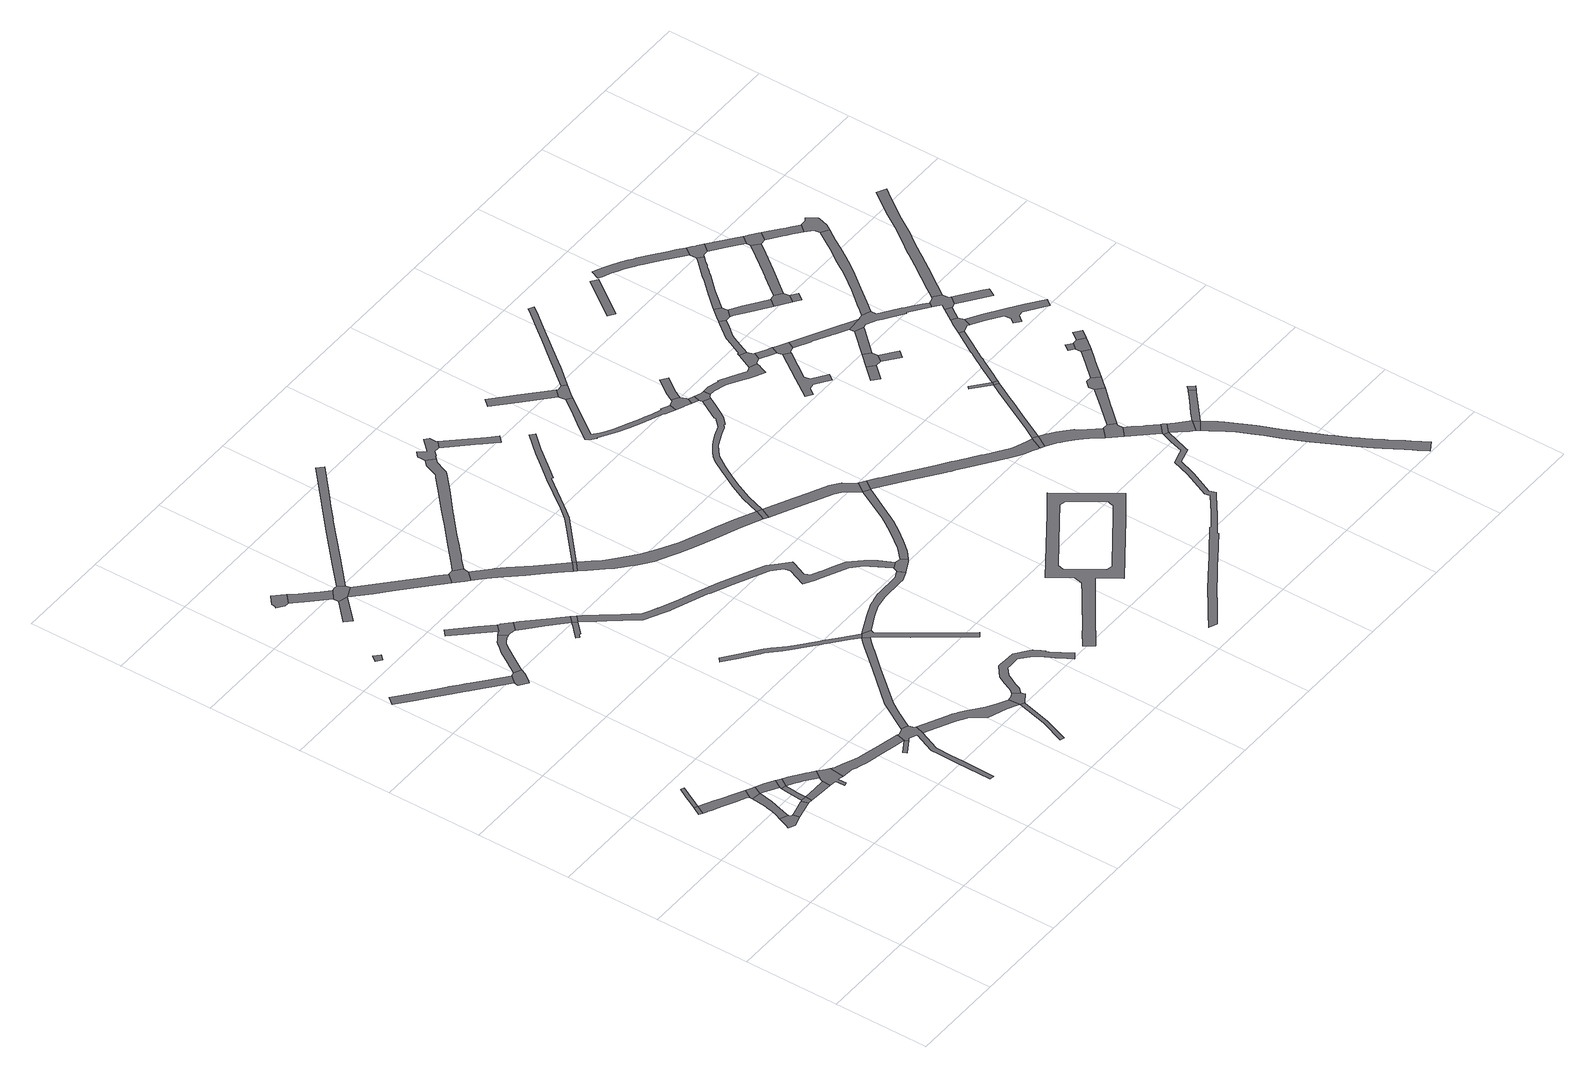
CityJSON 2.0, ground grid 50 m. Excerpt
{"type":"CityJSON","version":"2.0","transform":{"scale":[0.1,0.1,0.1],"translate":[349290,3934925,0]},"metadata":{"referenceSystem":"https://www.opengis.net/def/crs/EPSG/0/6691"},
"CityObjects":{
"road1":{"type":"Road","geometry":[{"type":"MultiSurface","lod":"1","boundaries":[[[0,1,2,3]]]}]},
"road2":{"type":"Road","attributes":{"RoadStructureAttribute.sectionType":"1"},"geometry":[{"type":"MultiSurface","lod":"1","boundaries":[[[0,4,5,6,7,8,9,10,1]]]}]},
"road3":{"type":"Road","geometry":[{"type":"MultiSurface","lod":"1","boundaries":[[[11,12,13,14,15,16,17,18,19,20,21,22,23]]]}]},
"road4":{"type":"Road","attributes":{"RoadStructureAttribute.sectionType":"1"},"geometry":[{"type":"MultiSurface","lod":"1","boundaries":[[[24,25,26,27,0,3,28,29,30,31,32,33,34]]]}]},
"road5":{"type":"Road","attributes":{"RoadStructureAttribute.sectionType":"1"},"geometry":[{"type":"MultiSurface","lod":"1","boundaries":[[[35,36,37,12,11,38]]]}]},
"road6":{"type":"Road","attributes":{"RoadStructureAttribute.sectionType":"1"},"geometry":[{"type":"MultiSurface","lod":"1","boundaries":[[[39,40,41,42,43,44,45,46,47,48,49,50,17,16,51,52,53,54,55,44,56,57,58,59]]]}]},
"road7":{"type":"Road","geometry":[{"type":"MultiSurface","lod":"1","boundaries":[[[45,44,43,60,61,24,34]]]}]},
"road8":{"type":"Road","geometry":[{"type":"MultiSurface","lod":"1","boundaries":[[[62,63,64,65,35,38]]]}]},
"road9":{"type":"Road","geometry":[{"type":"MultiSurface","lod":"1","boundaries":[[[66,67,59,58,68,69]]]}]},
"road10":{"type":"Road","attributes":{"RoadStructureAttribute.sectionType":"1"},"geometry":[{"type":"MultiSurface","lod":"1","boundaries":[[[63,70,71,72,73,64]]]}]},
"road11":{"type":"Road","attributes":{"RoadStructureAttribute.sectionType":"1"},"geometry":[{"type":"MultiSurface","lod":"1","boundaries":[[[68,74,75,76,65,64,77,78,69,79,80,81,82,83,84,85,86,87,88,89,66,69]]]}]},
"road12":{"type":"Road","geometry":[{"type":"MultiSurface","lod":"1","boundaries":[[[90,91,83,82,92,72,71,93,94,95,96,97,98,99]]]}]},
"road13":{"type":"Road","attributes":{"RoadStructureAttribute.sectionType":"1"},"geometry":[{"type":"MultiSurface","lod":"1","boundaries":[[[100,101,102,103,104,105,106,107,108,109,110,111,112,113,114,115,116,117,118,119,120,121,122,123,124]]]}]},
"road14":{"type":"Road","geometry":[{"type":"MultiSurface","lod":"1","boundaries":[[[125,126,127,128]]]}]},
"road15":{"type":"Road","geometry":[{"type":"MultiSurface","lod":"1","boundaries":[[[129,100,124,130,131,132,133,134,135]]]}]},
"road16":{"type":"Road","attributes":{"RoadStructureAttribute.sectionType":"1"},"geometry":[{"type":"MultiSurface","lod":"1","boundaries":[[[136,137,138,139,140,141,142,99,98,143,144,145,146,147,148,149,150,151,152,153,154]]]}]},
"road17":{"type":"Road","attributes":{"RoadStructureAttribute.sectionType":"1"},"geometry":[{"type":"MultiSurface","lod":"1","boundaries":[[[153,155,156,157]]]}]},
"road18":{"type":"Road","attributes":{"RoadStructureAttribute.sectionType":"1"},"geometry":[{"type":"MultiSurface","lod":"1","boundaries":[[[158,159,160,161,162,163,164,165,166,167,168,169,170,171,172,173,174,175,176,177,129,135]]]}]},
"road19":{"type":"Road","geometry":[{"type":"MultiSurface","lod":"1","boundaries":[[[178,179,180,181,182,183,184,185,186,187,188,189,190,191,192,193,194,195,196,154,153,157]]]}]},
"road20":{"type":"Road","geometry":[{"type":"MultiSurface","lod":"1","boundaries":[[[197,198,199,200,201,202,203]]]}]},
"road21":{"type":"Road","attributes":{"RoadStructureAttribute.sectionType":"1"},"geometry":[{"type":"MultiSurface","lod":"1","boundaries":[[[202,204,205,206,207,208,209,210,211,203]]]}]},
"road22":{"type":"Road","attributes":{"RoadStructureAttribute.sectionType":"1"},"geometry":[{"type":"MultiSurface","lod":"1","boundaries":[[[212,213,214,215,216]]]}]},
"road23":{"type":"Road","geometry":[{"type":"MultiSurface","lod":"1","boundaries":[[[217,207,206,218,219,220,221,222]]]}]},
"road24":{"type":"Road","geometry":[{"type":"MultiSurface","lod":"1","boundaries":[[[169,168,223,224,225,226,227,228,229,216,215]]]}]},
"road25":{"type":"Road","attributes":{"RoadStructureAttribute.sectionType":"1"},"geometry":[{"type":"MultiSurface","lod":"1","boundaries":[[[230,231,232,220,219,218,233,234,219,235,236,237,238,239,240]]]}]},
"road26":{"type":"Road","attributes":{"RoadStructureAttribute.sectionType":"1"},"geometry":[{"type":"MultiSurface","lod":"1","boundaries":[[[241,242,243,244,245,246,247,248,249,191,190,250,251,252,253,254,255,256,257,258,259,260,261,262,257]]]}]},
"road27":{"type":"Road","attributes":{"RoadStructureAttribute.sectionType":"1"},"geometry":[{"type":"MultiSurface","lod":"1","boundaries":[[[263,264,265,266,267,268,269,270,227,226]]]}]},
"road28":{"type":"Road","geometry":[{"type":"MultiSurface","lod":"1","boundaries":[[[267,266,271,272]]]}]},
"road29":{"type":"Road","attributes":{"RoadStructureAttribute.sectionType":"1"},"geometry":[{"type":"MultiSurface","lod":"1","boundaries":[[[273,274,275,276,277,194,193,278,279,280,281,282,283,284,285,286,287]]]}]},
"road30":{"type":"Road","geometry":[{"type":"MultiSurface","lod":"1","boundaries":[[[239,288,289,290,291,292,240]]]}]},
"road31":{"type":"Road","attributes":{"RoadStructureAttribute.sectionType":"1"},"geometry":[{"type":"MultiSurface","lod":"1","boundaries":[[[293,294,295,296,297,298,299,300,301,302,303,304,305,306,307,308,309,310,311,312,313,314,273]]]}]},
"road32":{"type":"Road","geometry":[{"type":"MultiSurface","lod":"1","boundaries":[[[262,315,316,317,318,319,241,257]]]}]},
"road33":{"type":"Road","attributes":{"RoadStructureAttribute.sectionType":"1"},"geometry":[{"type":"MultiSurface","lod":"1","boundaries":[[[289,320,321,322,323,324,325,326,327,328,329,330,331,332,290]]]}]},
"road34":{"type":"Road","attributes":{"RoadStructureAttribute.sectionType":"1"},"geometry":[{"type":"MultiSurface","lod":"1","boundaries":[[[333,334,335,336,337,222,221,338,339,340,341,342,343,344,345]]]}]},
"road35":{"type":"Road","geometry":[{"type":"MultiSurface","lod":"1","boundaries":[[[326,346,347,327]]]}]},
"road36":{"type":"Road","attributes":{"RoadStructureAttribute.sectionType":"1"},"geometry":[{"type":"MultiSurface","lod":"1","boundaries":[[[348,349,350,351,352,353,354,355,356,357,358,359,360,361,362,363,364,365,366,367,368,369,370,371,372,373,374,375,376,377,378,379,380,381,318,317]]]}]},
"road37":{"type":"Road","attributes":{"RoadStructureAttribute.sectionType":"1"},"geometry":[{"type":"MultiSurface","lod":"1","boundaries":[[[271,266,382,383,384,385,386,387,388,271,389,390,391,392,393,394,395,396,397,398,399,400,401,402,403,404,405,406,407,408,409,410,411,412,413,414,415,416,417,418,419,420,421,422,423,424,425,426,427,428,429,430,431,432,433,434,435,436,437,438,439,440,441,442,443,444,272]]]}]},
"road38":{"type":"Road","attributes":{"RoadStructureAttribute.sectionType":"1"},"geometry":[{"type":"MultiSurface","lod":"1","boundaries":[[[445,446,447,448,449,450,451,452,453,293,273,287]]]}]},
"road39":{"type":"Road","attributes":{"RoadStructureAttribute.sectionType":"1"},"geometry":[{"type":"MultiSurface","lod":"1","boundaries":[[[454,455,456,457,458,459,460,461,462,463,464,465,466,467,292,291,468,469,470,471,472,473,474,475,476,477,478,479,480,481,482,483]]]}]},
"road40":{"type":"Road","geometry":[{"type":"MultiSurface","lod":"1","boundaries":[[[453,484,485,486,487,488,489,490,491,492,493,494,495,496,497,498,499,500,293]]]}]},
"road41":{"type":"Road","attributes":{"RoadStructureAttribute.sectionType":"1"},"geometry":[{"type":"MultiSurface","lod":"1","boundaries":[[[346,501,502,503,504,505,506,507,508,509,510,511,512,513,514,515,516,517,518,519,520,521,522,523,524,525,526,527,528,529,530,531,532,347]]]}]},
"road42":{"type":"Road","attributes":{"RoadStructureAttribute.sectionType":"1"},"geometry":[{"type":"MultiSurface","lod":"1","boundaries":[[[347,533,534,535,536,537,538,539,540,541,542,543,544,545,546,547,548,549,550,327]]]}]},
"road43":{"type":"Road","geometry":[{"type":"MultiSurface","lod":"1","boundaries":[[[551,493,492,552,553,554,555,413,412]]]}]},
"road44":{"type":"Road","geometry":[{"type":"MultiSurface","lod":"1","boundaries":[[[556,454,483,557,558,559,560,561,562,563,564,565,566,567]]]}]},
"road45":{"type":"Road","geometry":[{"type":"MultiSurface","lod":"1","boundaries":[[[568,518,517,569]]]}]},
"road46":{"type":"Road","attributes":{"RoadStructureAttribute.sectionType":"1"},"geometry":[{"type":"MultiSurface","lod":"1","boundaries":[[[570,571,572,573,574,575,576,577,561,560]]]}]},
"road47":{"type":"Road","attributes":{"RoadStructureAttribute.sectionType":"1"},"geometry":[{"type":"MultiSurface","lod":"1","boundaries":[[[578,579,580,581,582,583,584,585,555,554,586,587,588,589,590,591,592,593,594,595,596]]]}]},
"road48":{"type":"Road","attributes":{"RoadStructureAttribute.sectionType":"1"},"geometry":[{"type":"MultiSurface","lod":"1","boundaries":[[[597,598,599,578,600,601,602,603,604,605,606,607,568,569]]]}]},
"road49":{"type":"Road","geometry":[{"type":"MultiSurface","lod":"1","boundaries":[[[608,609,610,611,612,613,614,615,616,617,618,619,620,621,622,623,624,625,626,627,628],[629,630,631,632,633,634,635,636,637,638,639,640,641,642]]]}]},
"road50":{"type":"Road","attributes":{"RoadStructureAttribute.sectionType":"1"},"geometry":[{"type":"MultiSurface","lod":"1","boundaries":[[[596,595,643]]]}]},
"road51":{"type":"Road","geometry":[{"type":"MultiSurface","lod":"1","boundaries":[[[644,600,578,596]]]}]},
"road52":{"type":"Road","attributes":{"RoadStructureAttribute.sectionType":"1"},"geometry":[{"type":"MultiSurface","lod":"1","boundaries":[[[568,645,646,647,648,649,650,651,652,653,654,655,656,657,658,659,660,661,662,663,664,665,666,667,668,669,670,671,672,673,674,675,676,677,678,679,518]]]}]},
"road53":{"type":"Road","attributes":{"RoadStructureAttribute.sectionType":"1"},"geometry":[{"type":"MultiSurface","lod":"1","boundaries":[[[680,681,682,683,684,685]]]}]},
"road54":{"type":"Road","attributes":{"RoadStructureAttribute.sectionType":"1"},"geometry":[{"type":"MultiSurface","lod":"1","boundaries":[[[686,687,688,689,690,691,692,693,694,695,696,697,698,699,700,701,702,703,704,705,706,707,708,709,710,711,712,713]]]}]},
"road55":{"type":"Road","geometry":[{"type":"MultiSurface","lod":"1","boundaries":[[[714,685,684,713,712,715,716,717]]]}]},
"road56":{"type":"Road","attributes":{"RoadStructureAttribute.sectionType":"1"},"geometry":[{"type":"MultiSurface","lod":"1","boundaries":[[[718,719,720,721,722,723,724,725,726,727,728,729,730,731,732,733,734,735,736,737,738,739,740,741,742,743,744,745,746,738,747,748,749,750,751,752,753,754,755,756,757,758,759,760,761,762,763,764,765,766,767,768,769,770]]]}]},
"road57":{"type":"Road","geometry":[{"type":"MultiSurface","lod":"1","boundaries":[[[771,772,700,699,773,774,775,776,777,778]]]}]},
"road58":{"type":"Road","attributes":{"RoadStructureAttribute.sectionType":"1"},"geometry":[{"type":"MultiSurface","lod":"1","boundaries":[[[779,780,781,782,783,784,785,786,787,788,789,790,791,792,793,794,795,796,797,798,799,800,801,802,803,804,805,806,807,808,809,810,811,812,813,814,644,643]]]}]},
"road59":{"type":"Road","attributes":{"RoadStructureAttribute.sectionType":"1"},"geometry":[{"type":"MultiSurface","lod":"1","boundaries":[[[815,816,776,775,817]]]}]},
"road60":{"type":"Road","geometry":[{"type":"MultiSurface","lod":"1","boundaries":[[[665,664,818,819,820,821,815,817]]]}]},
"road61":{"type":"Road","attributes":{"RoadStructureAttribute.sectionType":"1"},"geometry":[{"type":"MultiSurface","lod":"1","boundaries":[[[822,823,824,825,771,778]]]}]},
"road62":{"type":"Road","attributes":{"RoadStructureAttribute.sectionType":"1"},"geometry":[{"type":"MultiSurface","lod":"1","boundaries":[[[716,826,827,828,829,830,831,832,833,834,835,836,837,717]]]}]},
"road63":{"type":"Road","attributes":{"RoadStructureAttribute.sectionType":"1"},"geometry":[{"type":"MultiSurface","lod":"1","boundaries":[[[819,838,839,840,841,842,843,844,845,846,847,848,849,850,851,852,853,854,855,856,857,858,820]]]}]},
"road64":{"type":"Road","geometry":[{"type":"MultiSurface","lod":"1","boundaries":[[[859,860,861,862,863,795,794]]]}]},
"road65":{"type":"Road","geometry":[{"type":"MultiSurface","lod":"1","boundaries":[[[864,865,866,867,868,869,870,871,872,873,874]]]}]},
"road66":{"type":"Road","attributes":{"RoadStructureAttribute.sectionType":"1"},"geometry":[{"type":"MultiSurface","lod":"1","boundaries":[[[861,875,876,877,878,879,880,881,882,883,884,885,886,887,888,889,890,891,892,862]]]}]},
"road67":{"type":"Road","geometry":[{"type":"MultiSurface","lod":"1","boundaries":[[[850,849,893,894,895,896,897,898,899]]]}]},
"road68":{"type":"Road","attributes":{"RoadStructureAttribute.sectionType":"1"},"geometry":[{"type":"MultiSurface","lod":"1","boundaries":[[[900,901,902,903,863,862,904,905,906,907,908,909]]]}]},
"road69":{"type":"Road","attributes":{"RoadStructureAttribute.sectionType":"1"},"geometry":[{"type":"MultiSurface","lod":"1","boundaries":[[[910,911,912,896,895,913,914]]]}]},
"road70":{"type":"Road","geometry":[{"type":"MultiSurface","lod":"1","boundaries":[[[915,916,917,883,882,918,919]]]}]},
"road71":{"type":"Road","attributes":{"RoadStructureAttribute.sectionType":"1"},"geometry":[{"type":"MultiSurface","lod":"1","boundaries":[[[920,921,922,923]]]}]},
"road72":{"type":"Road","attributes":{"RoadStructureAttribute.sectionType":"1"},"geometry":[{"type":"MultiSurface","lod":"1","boundaries":[[[918,924,925,926,927,928,929,919]]]}]},
"road73":{"type":"Road","attributes":{"RoadStructureAttribute.sectionType":"1"},"geometry":[{"type":"MultiSurface","lod":"1","boundaries":[[[898,930,931,932,933,934,935,936,937,938,939,940,941,942,899]]]}]},
"road74":{"type":"Road","geometry":[{"type":"MultiSurface","lod":"1","boundaries":[[[864,874,943,944,945,946,947,910,914]]]}]},
"road75":{"type":"Road","geometry":[{"type":"MultiSurface","lod":"1","boundaries":[[[924,747,738,746,948,925]]]}]},
"road76":{"type":"Road","attributes":{"RoadStructureAttribute.sectionType":"1"},"geometry":[{"type":"MultiSurface","lod":"1","boundaries":[[[949,950,951,909]]]}]},
"road77":{"type":"Road","geometry":[{"type":"MultiSurface","lod":"1","boundaries":[[[952,953,954,955,920,923]]]}]},
"road78":{"type":"Road","attributes":{"RoadStructureAttribute.sectionType":"1"},"geometry":[{"type":"MultiSurface","lod":"1","boundaries":[[[956,957,958,959]]]}]},
"road79":{"type":"Road","geometry":[{"type":"MultiSurface","lod":"1","boundaries":[[[908,960,949,909]]]}]},
"road80":{"type":"Road","attributes":{"RoadStructureAttribute.sectionType":"1"},"geometry":[{"type":"MultiSurface","lod":"1","boundaries":[[[961,962,963,964,965,966,967,917,916]]]}]},
"road81":{"type":"Road","geometry":[{"type":"MultiSurface","lod":"1","boundaries":[[[968,969,953,952]]]}]},
"road82":{"type":"Road","geometry":[{"type":"MultiSurface","lod":"1","boundaries":[[[741,970,971,742]]]}]},
"road83":{"type":"Road","geometry":[{"type":"MultiSurface","lod":"1","boundaries":[[[972,973,936,935,974,975,976,977,978]]]}]},
"road84":{"type":"Road","geometry":[{"type":"MultiSurface","lod":"1","boundaries":[[[979,955,954,980,981]]]}]},
"road85":{"type":"Road","attributes":{"RoadStructureAttribute.sectionType":"1"},"geometry":[{"type":"MultiSurface","lod":"1","boundaries":[[[982,983,984,985,986,987,988,945,944,989,990,991,992,993,994]]]}]},
"road86":{"type":"Road","attributes":{"RoadStructureAttribute.sectionType":"1"},"geometry":[{"type":"MultiSurface","lod":"1","boundaries":[[[970,995,996,997,998,999,1000,1001,1002,1003,1004,1005,1006,1007,1008,1009,1010,1011,1012,1013,1014,1015,1016,1017,1018,1019,1020,1021,1022,1023,1024,1025,1026,1027,1028,1029,1030,1031,1032,1033,1034,1035,1036,1037,1038,1039,1040,1041,1042,1043,1044,1045,1046,1047,1048,1049,1050,1051,971]]]}]},
"road87":{"type":"Road","attributes":{"RoadStructureAttribute.sectionType":"1"},"geometry":[{"type":"MultiSurface","lod":"1","boundaries":[[[1052,1053,1054,1055,975,974,1056,1057,1058]]]}]},
"road88":{"type":"Road","attributes":{"RoadStructureAttribute.sectionType":"1"},"geometry":[{"type":"MultiSurface","lod":"1","boundaries":[[[1059,1060,1061,1062,1063,1064,1065,1066,1067,1068,1069,1070,1071,1072,1073,1074,1075,1076,1077,1078,1079,1080,949,960]]]}]},
"road89":{"type":"Road","attributes":{"RoadStructureAttribute.sectionType":"1"},"geometry":[{"type":"MultiSurface","lod":"1","boundaries":[[[1081,1082,1083,1084,1085,742,971,1086,1087]]]}]},
"road90":{"type":"Road","attributes":{"RoadStructureAttribute.sectionType":"1"},"geometry":[{"type":"MultiSurface","lod":"1","boundaries":[[[1088,964,963,1089,1090,1091,1092,1093]]]}]},
"road91":{"type":"Road","geometry":[{"type":"MultiSurface","lod":"1","boundaries":[[[1094,1095,1096,1097,1052,1058]]]}]},
"road92":{"type":"Road","attributes":{"RoadStructureAttribute.sectionType":"1"},"geometry":[{"type":"MultiSurface","lod":"1","boundaries":[[[977,1098,1099,1100,1101,1102,1103,1104,1105,1106,1107,1108,1109,1110,1111,1112,1113,1114,1115,978]]]}]},
"road93":{"type":"Road","geometry":[{"type":"MultiSurface","lod":"1","boundaries":[[[1116,1117,1118,1081,1087]]]}]},
"road94":{"type":"Road","attributes":{"RoadStructureAttribute.sectionType":"1"},"geometry":[{"type":"MultiSurface","lod":"1","boundaries":[[[1119,1120,1121,1095,1094]]]}]},
"road95":{"type":"Road","attributes":{"RoadStructureAttribute.sectionType":"1"},"geometry":[{"type":"MultiSurface","lod":"1","boundaries":[[[1122,1123,1124,1125,1126,1127,1128,1129,1130,1131,1132,1133,1134,1135,1136,1137,1138,1139,1140,1141,1142,1143,1144,1145,1146,1147,1148]]]}]},
"road96":{"type":"Road","attributes":{"RoadStructureAttribute.sectionType":"1"},"geometry":[{"type":"MultiSurface","lod":"1","boundaries":[[[1091,1149,1150,1151,1152,1153,1092]]]}]},
"road97":{"type":"Road","geometry":[{"type":"MultiSurface","lod":"1","boundaries":[[[1154,1155,1156,1157,1158,1159,1160,1161,1162,1163,1164,1165,1166,1167,1168,982,994,979,981]]]}]},
"road98":{"type":"Road","geometry":[{"type":"MultiSurface","lod":"1","boundaries":[[[1169,1170,1171,1172,1071,1070,1173,1174]]]}]},
"road99":{"type":"Road","geometry":[{"type":"MultiSurface","lod":"1","boundaries":[[[1175,1176,1177,1178]]]}]},
"road100":{"type":"Road","geometry":[{"type":"MultiSurface","lod":"1","boundaries":[[[1179,1178,1177,1152,1151,1180,1181,1182]]]}]},
"road101":{"type":"Road","attributes":{"RoadStructureAttribute.sectionType":"1"},"geometry":[{"type":"MultiSurface","lod":"1","boundaries":[[[1183,1184,1185,1171,1170]]]}]},
"road102":{"type":"Road","attributes":{"RoadStructureAttribute.sectionType":"1"},"geometry":[{"type":"MultiSurface","lod":"1","boundaries":[[[1186,1187,1188,1189,1190,1191,1192,1097,1096,1193,1194,1195]]]}]},
"road103":{"type":"Road","geometry":[{"type":"MultiSurface","lod":"1","boundaries":[[[1109,1108,1196,1197,1198,1199,1200,1201,1202,1122,1148]]]}]},
"road104":{"type":"Road","attributes":{"RoadStructureAttribute.sectionType":"1"},"geometry":[{"type":"MultiSurface","lod":"1","boundaries":[[[1203,1204,1205,1206,1179,1182]]]}]},
"road105":{"type":"Road","geometry":[{"type":"MultiSurface","lod":"1","boundaries":[[[1207,1208,1209,1210,1211,1161,1160,1212,1185,1184,1213,1214]]]}]},
"road106":{"type":"Road","attributes":{"RoadStructureAttribute.sectionType":"1"},"geometry":[{"type":"MultiSurface","lod":"1","boundaries":[[[1215,1216,1217,1218,1219,1220,1221,1222,1223,1224,1225,1226,1227,1228,1169,1174]]]}]},
"road107":{"type":"Road","attributes":{"RoadStructureAttribute.sectionType":"1"},"geometry":[{"type":"MultiSurface","lod":"1","boundaries":[[[1229,1230,1231,1232,1233,1234,1235,1236,1237,1238,1239,1240,1168,1167,1241,1242,1243,1244,1245,1246,1247,1248,1249,1250,1251]]]}]},
"road108":{"type":"Road","attributes":{"RoadStructureAttribute.sectionType":"1"},"geometry":[{"type":"MultiSurface","lod":"1","boundaries":[[[1197,1252,1253,1254,1255,1256,1257,1258,1259,1260,1261,1262,1198]]]}]},
"road109":{"type":"Road","attributes":{"RoadStructureAttribute.sectionType":"1"},"geometry":[{"type":"MultiSurface","lod":"1","boundaries":[[[1213,1263,1264,1265,1266,1214]]]}]},
"road110":{"type":"Road","geometry":[{"type":"MultiSurface","lod":"1","boundaries":[[[1267,1268,1269,1270,1256,1255,1186,1195,1271]]]}]},
"road111":{"type":"Road","attributes":{"RoadStructureAttribute.sectionType":"1"},"geometry":[{"type":"MultiSurface","lod":"1","boundaries":[[[1272,1273,1274,1275,1276,1277,1278,1279,1280,1281,1282,1283,1284,1285,1267,1271]]]}]},
"road112":{"type":"Road","geometry":[{"type":"MultiSurface","lod":"1","boundaries":[[[1286,1287,1288,1289,1290,1280,1279,1291,1229,1251]]]}]},
"road113":{"type":"Road","attributes":{"RoadStructureAttribute.sectionType":"1"},"geometry":[{"type":"MultiSurface","lod":"1","boundaries":[[[1292,1293,1294,1295,1296,1297,1298,1299,1300,1301,1302,1303,1304,1305,1210,1209,1306,1307,1308,1309,1310,1311,1312,1313,1314,1315,1316]]]}]}
},
"vertices":[
[241,1302,0],[224,1311,0],[199,1268,0],[216,1257,0],
[267,1350,0],[268,1353,0],[308,1426,0],[292,1435,0],[262,1381,0],[255,1369,0],[250,1361,0],
[452,882,0],[444,916,0],[435,918,0],[433,920,0],[433,922,0],[432,932,0],[389,949,0],[380,928,0],[378,922,0],[369,901,0],[361,883,0],[360,881,0],[393,867,0],
[458,1191,0],[403,1219,0],[349,1247,0],[319,1263,0],[237,1247,0],[239,1246,0],[257,1237,0],[307,1212,0],[366,1181,0],[416,1157,0],[430,1148,0],
[544,941,0],[540,940,0],[461,920,0],[553,906,0],
[571,1133,0],[546,1147,0],[540,1150,0],[527,1156,0],[503,1168,0],[480,1123,0],[428,1128,0],[421,1058,0],[413,1025,0],[412,1017,0],[411,1012,0],[400,976,0],[439,964,0],[440,969,0],[454,1014,0],[458,1025,0],[464,1049,0],[490,1118,0],[521,1101,0],[564,1076,0],[592,1119,0],
[484,1178,0],[463,1188,0],
[560,906,0],[577,905,0],[580,941,0],[551,943,0],
[618,1102,0],[602,1113,0],[562,1064,0],[590,1060,0],
[668,898,0],[709,896,0],[712,939,0],[653,940,0],
[556,1020,0],[555,1000,0],[552,953,0],[582,994,0],[584,1017,0],[623,1038,0],[649,1022,0],[661,1014,0],[723,966,0],[753,1006,0],[719,1033,0],[717,1035,0],[675,1065,0],[672,1066,0],[663,1072,0],[645,1084,0],
[788,975,0],[754,1005,0],[719,956,0],[747,893,0],[747,843,0],[766,848,0],[765,890,0],[782,887,0],[795,885,0],[803,963,0],
[481,2513,0],[438,2548,0],[417,2566,0],[388,2591,0],[387,2592,0],[321,2647,0],[317,2650,0],[292,2670,0],[255,2702,0],[248,2707,0],[203,2743,0],[192,2754,0],[120,2811,0],[36,2881,0],[4,2843,0],[92,2770,0],[149,2724,0],[170,2705,0],[222,2663,0],[259,2631,0],[284,2611,0],[343,2562,0],[355,2552,0],[406,2508,0],[447,2475,0],
[228,3054,0],[253,3082,0],[224,3107,0],[199,3077,0],
[501,2518,0],[443,2452,0],[488,2420,0],[500,2435,0],[508,2448,0],[527,2474,0],[539,2499,0],
[1072,871,0],[1032,881,0],[951,900,0],[946,901,0],[917,910,0],[862,934,0],[824,950,0],[858,879,0],[877,869,0],[897,863,0],[902,861,0],[930,851,0],[961,845,0],[978,841,0],[1016,833,0],[1111,811,0],[1136,807,0],[1156,800,0],[1167,849,0],
[1085,759,0],[1095,742,0],[1166,784,0],
[548,2515,0],[587,2575,0],[621,2628,0],[629,2639,0],[639,2653,0],[648,2663,0],[659,2672,0],[671,2679,0],[679,2682,0],[688,2684,0],[696,2687,0],[674,2729,0],[667,2726,0],[646,2711,0],[630,2701,0],[623,2695,0],[605,2671,0],[583,2645,0],[543,2581,0],[537,2573,0],
[1179,793,0],[1223,776,0],[1173,661,0],[1172,615,0],[1170,518,0],[1169,448,0],[1168,330,0],[1193,327,0],[1195,452,0],[1195,502,0],[1196,570,0],[1198,652,0],[1248,762,0],[1264,811,0],[1255,816,0],[1247,845,0],[1213,859,0],[1211,855,0],[1181,845,0],
[291,3726,0],[245,3689,0],[243,3667,0],[237,3660,0],[274,3632,0],[295,3631,0],[340,3671,0],
[309,3615,0],[362,3558,0],[438,3482,0],[486,3519,0],[445,3557,0],[407,3596,0],[376,3630,0],[359,3649,0],
[668,2834,0],[560,2947,0],[527,2919,0],[695,2740,0],[727,2771,0],
[504,3519,0],[441,3452,0],[486,3437,0],[548,3464,0],[543,3488,0],[519,3519,0],
[717,2688,0],[729,2686,0],[737,2686,0],[744,2683,0],[783,2722,0],[741,2763,0],[737,2761,0],
[834,3198,0],[815,3214,0],[813,3216,0],[338,3354,0],[367,3320,0],[573,3354,0],[638,3295,0],[700,3238,0],[762,3180,0],[841,3107,0],[882,3152,0],
[1658,575,0],[1611,600,0],[1562,631,0],[1481,696,0],[1456,712,0],[1452,715,0],[1430,729,0],[1408,740,0],[1367,760,0],[1384,695,0],[1427,672,0],[1429,669,0],[1450,657,0],[1507,583,0],[1602,547,0],[1649,524,0],[1666,515,0],[1622,353,0],[1573,226,0],[1594,218,0],[1643,346,0],[1686,505,0],
[781,2650,0],[846,2589,0],[925,2515,0],[937,2505,0],[967,2534,0],[922,2580,0],[909,2592,0],[804,2701,0],
[956,2484,0],[988,2512,0],
[1619,1368,0],[1599,1348,0],[1576,1325,0],[1469,1201,0],[1309,1018,0],[1257,861,0],[1291,919,0],[1293,923,0],[1337,993,0],[1498,1178,0],[1582,1274,0],[1592,1285,0],[1607,1302,0],[1614,1310,0],[1640,1337,0],
[885,3066,0],[907,3046,0],[948,3090,0],[950,3118,0],[910,3153,0],
[1640,1383,0],[1557,1454,0],[1501,1502,0],[1484,1516,0],[1410,1578,0],[1376,1607,0],[1323,1662,0],[1322,1663,0],[1297,1686,0],[1129,1815,0],[1107,1798,0],[1176,1742,0],[1261,1679,0],[1277,1669,0],[1336,1608,0],[1358,1587,0],[1444,1517,0],[1465,1499,0],[1466,1498,0],[1492,1476,0],[1495,1473,0],[1577,1404,0],
[1735,538,0],[1732,550,0],[1731,560,0],[1704,590,0],[1685,581,0],
[945,3011,0],[976,2979,0],[1013,2938,0],[1080,2863,0],[1140,2798,0],[1199,2734,0],[1228,2702,0],[1273,2742,0],[1241,2778,0],[1155,2871,0],[1072,2964,0],[1035,3005,0],[1029,3011,0],
[940,3905,0],[860,3834,0],[786,3765,0],[633,3625,0],[620,3613,0],[686,3620,0],[883,3801,0],[884,3801,0],[951,3861,0],[1009,3912,0],[1027,3926,0],[1154,4040,0],[1127,4070,0],
[1240,2688,0],[1286,2728,0],
[1754,585,0],[1766,612,0],[1778,639,0],[1798,675,0],[1837,708,0],[1853,707,0],[1899,707,0],[1910,707,0],[1966,659,0],[1967,658,0],[1995,614,0],[2000,604,0],[2018,571,0],[2026,556,0],[2063,494,0],[2095,519,0],[2089,527,0],[2062,573,0],[2035,619,0],[2028,631,0],[2031,635,0],[2020,654,0],[2001,686,0],[1990,695,0],[1927,745,0],[1897,746,0],[1836,749,0],[1827,749,0],[1824,749,0],[1823,749,0],[1765,702,0],[1741,657,0],[1727,624,0],[1719,607,0],
[915,2481,0],[900,2466,0],[875,2441,0],[860,2427,0],[874,2414,0],[889,2429,0],[896,2424,0],[980,2454,0],[1010,2416,0],[1039,2380,0],[1131,2264,0],[1138,2253,0],[1141,2249,0],[1234,2203,0],[1267,2187,0],[1271,2185,0],[1456,2113,0],[1467,2108,0],[1578,2059,0],[1741,1980,0],[1749,1976,0],[1799,1930,0],[1805,1898,0],[1762,1802,0],[1787,1787,0],[1823,1768,0],[1826,1766,0],[1976,1695,0],[2025,1646,0],[2039,1621,0],[2092,1528,0],[2128,1545,0],[2092,1618,0],[2059,1668,0],[2001,1729,0],[1937,1760,0],[1887,1782,0],[1879,1786,0],[1835,1809,0],[1821,1837,0],[1854,1910,0],[1858,1921,0],[1860,1927,0],[1812,1972,0],[1770,2011,0],[1675,2059,0],[1545,2119,0],[1434,2166,0],[1417,2172,0],[1352,2197,0],[1267,2233,0],[1249,2241,0],[1245,2242,0],[1245,2243,0],[1208,2259,0],[1169,2281,0],[1144,2315,0],[1083,2391,0],[1056,2426,0],[1053,2430,0],[1008,2487,0],[1005,2490,0],[1004,2491,0],
[1646,1341,0],[1751,1189,0],[1878,1014,0],[1936,935,0],[1960,952,0],[1874,1070,0],[1775,1206,0],[1678,1348,0],[1685,1364,0],
[1456,3693,0],[1431,3667,0],[1404,3600,0],[1401,3596,0],[1391,3587,0],[1309,3512,0],[1228,3440,0],[1191,3406,0],[1141,3360,0],[1062,3289,0],[1045,3274,0],[992,3226,0],[976,3212,0],[936,3174,0],[970,3136,0],[1002,3167,0],[1017,3180,0],[1051,3211,0],[1068,3227,0],[1124,3279,0],[1215,3362,0],[1225,3370,0],[1227,3372,0],[1355,3485,0],[1426,3550,0],[1446,3570,0],[1456,3593,0],[1474,3637,0],[1477,3641,0],[1494,3659,0],
[1686,1364,0],[1767,1404,0],[1834,1433,0],[1849,1436,0],[1905,1445,0],[2031,1447,0],[2048,1447,0],[2098,1466,0],[2100,1467,0],[2083,1503,0],[2045,1485,0],[1921,1483,0],[1905,1483,0],[1874,1477,0],[1847,1471,0],[1828,1467,0],[1754,1438,0],
[1263,2662,0],[1269,2655,0],[1326,2593,0],[1354,2561,0],[1376,2541,0],[1407,2512,0],[1425,2497,0],[1444,2483,0],[1463,2468,0],[1499,2442,0],[1539,2421,0],[1576,2401,0],[1611,2384,0],[1693,2347,0],[1789,2307,0],[1916,2255,0],[2022,2206,0],[2048,2262,0],[1943,2311,0],[1847,2351,0],[1784,2377,0],[1764,2385,0],[1670,2424,0],[1572,2479,0],[1505,2522,0],[1481,2540,0],[1473,2546,0],[1399,2608,0],[1379,2626,0],[1367,2637,0],[1333,2675,0],[1292,2722,0],
[1497,2914,0],[1516,2930,0],[1561,2989,0],[1572,3002,0],[1689,3156,0],[1697,3149,0],[1724,3183,0],[1822,3305,0],[1827,3311,0],[1897,3391,0],[1875,3411,0],[1789,3312,0],[1721,3227,0],[1673,3168,0],[1558,3017,0],[1546,3001,0],[1501,2944,0],[1448,2897,0],
[2086,1509,0],[2165,1498,0],[2178,1508,0],[2183,1512,0],[2160,1539,0],
[1457,3710,0],[1509,3676,0],[1512,3672,0],[1533,3694,0],[1563,3694,0],[1594,3723,0],[1591,3726,0],[1592,3764,0],[1570,3784,0],[1513,3724,0],[1481,3758,0],[1457,3735,0],
[2073,2250,0],[2047,2194,0],
[1695,3552,0],[1700,3547,0],[1736,3510,0],[1760,3484,0],[1789,3515,0],[1736,3570,0],[1730,3576,0],[1690,3620,0],
[2437,1947,0],[2348,1781,0],[2345,1774,0],[2342,1770,0],[2324,1740,0],[2323,1739,0],[2282,1679,0],[2215,1593,0],[2222,1546,0],[2265,1594,0],[2270,1600,0],[2315,1658,0],[2354,1717,0],[2355,1720,0],[2356,1720,0],[2374,1750,0],[2376,1755,0],[2472,1927,0],[2472,1928,0],
[2117,2161,0],[2351,2044,0],[2385,2017,0],[2476,2001,0],[2465,2009,0],[2430,2060,0],[2384,2096,0],[2341,2118,0],[2326,2125,0],[2290,2143,0],[2221,2177,0],
[2192,469,0],[2360,591,0],[2570,743,0],[2645,632,0],[2876,791,0],[2974,859,0],[3123,966,0],[3103,994,0],[3030,1100,0],[2920,1259,0],[2802,1177,0],[2442,930,0],[2456,910,0],[2512,828,0],[2516,821,0],[2508,772,0],[2447,728,0],[2410,701,0],[2249,584,0],[2235,575,0],[2157,518,0],[2678,728,0],[2649,733,0],[2568,852,0],[2537,897,0],[2543,927,0],[2795,1100,0],[2887,1163,0],[2917,1158,0],[2979,1068,0],[3028,997,0],[3025,982,0],[3023,968,0],[2940,908,0],[2845,843,0],
[2473,1929,0],
[2508,1978,0],
[2108,2349,0],[2144,2425,0],[2145,2428,0],[2179,2496,0],[2205,2539,0],[2217,2558,0],[2258,2622,0],[2288,2645,0],[2315,2668,0],[2357,2687,0],[2390,2701,0],[2428,2716,0],[2435,2719,0],[2444,2729,0],[2450,2724,0],[2489,2763,0],[2505,2788,0],[2527,2828,0],[2552,2869,0],[2558,2884,0],[2521,2901,0],[2491,2849,0],[2458,2792,0],[2463,2788,0],[2420,2742,0],[2361,2719,0],[2321,2701,0],[2299,2688,0],[2262,2661,0],[2239,2642,0],[2218,2615,0],[2182,2553,0],[2160,2516,0],[2123,2449,0],[2083,2362,0],
[2066,3613,0],[1957,3714,0],[1923,3677,0],[2029,3579,0],[2164,3454,0],[2198,3491,0],
[2123,3354,0],[2066,3278,0],[2008,3200,0],[2000,3189,0],[1997,3185,0],[2014,3161,0],[2034,3143,0],[2037,3148,0],[2126,3094,0],[2179,3068,0],[2240,3039,0],[2352,2992,0],[2350,2989,0],[2401,2967,0],[2413,3006,0],[2366,3026,0],[2362,3020,0],[2313,3039,0],[2280,3053,0],[2248,3066,0],[2240,3070,0],[2207,3086,0],[2133,3120,0],[2098,3139,0],[2072,3155,0],[2039,3185,0],[2195,3396,0],[2168,3416,0],
[2206,3483,0],[2202,3406,0],[2255,3468,0],[2233,3486,0],
[2733,177,0],[2832,250,0],[2895,292,0],[2963,339,0],[2997,361,0],[3073,413,0],[3144,462,0],[3140,467,0],[3170,489,0],[3260,552,0],[3280,568,0],[3367,635,0],[3358,668,0],[3414,793,0],[3416,798,0],[3419,805,0],[3448,887,0],[3531,910,0],[3536,927,0],[3559,994,0],[3578,1049,0],[3634,985,0],[3640,978,0],[3660,957,0],[3704,1009,0],[3697,1018,0],[3639,1074,0],[3634,1079,0],[3623,1091,0],[3553,1061,0],[3533,1003,0],[3509,932,0],[3492,927,0],[3427,910,0],[3394,815,0],[3380,784,0],[3329,670,0],[3336,646,0],[3244,575,0],[3243,574,0],[3160,515,0],[3156,520,0],[3142,510,0],[3120,495,0],[3050,446,0],[2993,407,0],[2877,329,0],[2872,325,0],[2809,283,0],[2709,209,0],[2674,183,0],[2594,124,0],[2635,105,0],
[2445,3022,0],[2442,3016,0],[2444,2950,0],[2447,2948,0],[2481,2934,0],[2494,2966,0],[2492,2973,0],[2482,3002,0],
[2620,1824,0],[2667,1789,0],[2768,1715,0],[2781,1705,0],[2786,1701,0],[2805,1689,0],[2842,1662,0],[2927,1600,0],[3013,1539,0],[3029,1528,0],[3055,1513,0],[3083,1497,0],[3118,1480,0],[3134,1472,0],[3142,1469,0],[3150,1465,0],[3183,1530,0],[3150,1541,0],[3085,1565,0],[3071,1572,0],[3054,1585,0],[2963,1649,0],[2955,1655,0],[2922,1679,0],[2915,1684,0],[2883,1708,0],[2880,1710,0],[2847,1733,0],[2842,1738,0],[2787,1776,0],[2699,1841,0],[2619,1898,0],[2614,1902,0],[2611,1904,0],[2570,1934,0],[2555,1945,0],
[2527,2952,0],[2503,2962,0],[2514,2920,0],
[2563,2893,0],[2579,2901,0],[2579,2938,0],[2562,2938,0],
[2508,3048,0],[2560,3120,0],[2526,3145,0],[2472,3071,0],
[2323,3548,0],[2335,3562,0],[2379,3618,0],[2513,3787,0],[2582,3874,0],[2603,3901,0],[2577,3916,0],[2574,3913,0],[2554,3887,0],[2481,3796,0],[2440,3745,0],[2354,3637,0],
[2609,2901,0],[2669,2883,0],[2679,2878,0],[2754,2833,0],[2771,2823,0],[2799,2808,0],[2836,2789,0],[2841,2787,0],[2849,2782,0],[2866,2826,0],[2866,2827,0],[2875,2848,0],[2835,2864,0],[2807,2854,0],[2763,2879,0],[2688,2922,0],[2673,2926,0],[2669,2921,0],[2664,2923,0],[2663,2923,0],[2614,2938,0],
[3154,1463,0],[3171,1454,0],[3172,1454,0],[3211,1519,0],[3186,1534,0],
[2993,2791,0],[2891,2646,0],[2818,2540,0],[2851,2518,0],[2877,2555,0],[2907,2560,0],[2984,2507,0],[3007,2540,0],[2930,2593,0],[2924,2623,0],[3026,2768,0],
[3223,1422,0],[3238,1411,0],[3255,1398,0],[3289,1369,0],[3317,1342,0],[3352,1300,0],[3364,1285,0],[3381,1264,0],[3427,1308,0],[3405,1333,0],[3387,1354,0],[3380,1361,0],[3377,1365,0],[3346,1413,0],[3320,1436,0],[3283,1469,0],[3249,1495,0],[3247,1498,0],
[2877,2854,0],[2892,2859,0],[2906,2863,0],[2925,2900,0],[2919,2903,0],[2910,2933,0],[2872,2949,0],
[3350,1836,0],[3328,1791,0],[3251,1647,0],[3222,1594,0],[3290,1664,0],[3332,1742,0],[3352,1777,0],[3376,1824,0],[3404,1873,0],[3381,1887,0],
[3005,2857,0],[2988,2866,0],[2978,2871,0],[2968,2830,0],[2986,2820,0],
[3484,1270,0],[3492,1279,0],[3459,1309,0],[3439,1200,0],[3485,1242,0],
[3146,2432,0],[3082,2362,0],[3115,2331,0],[3179,2402,0],
[3556,1071,0],[3602,1113,0],[3557,1161,0],[3549,1170,0],[3518,1205,0],[3513,1210,0],
[2947,3011,0],[2959,3037,0],[2962,3043,0],[2965,3050,0],[3006,3100,0],[3036,3137,0],[3009,3160,0],[2986,3132,0],[2979,3123,0],[2934,3065,0],[2917,3028,0],[2883,2956,0],[2877,2960,0],
[3030,2774,0],[3058,2781,0],[3078,2818,0],[3064,2825,0],[3023,2847,0],
[3610,1105,0],
[3390,1903,0],[3305,1977,0],[3293,1966,0],
[3213,2401,0],[3241,2436,0],[3238,2467,0],[3205,2497,0],
[2747,3596,0],[2779,3572,0],[2927,3772,0],[2894,3796,0],
[3414,1889,0],
[3570,1366,0],[3574,1370,0],[3659,1464,0],[3623,1497,0],[3618,1491,0],[3569,1435,0],[3536,1398,0],
[3294,2337,0],[3322,2372,0],
[3671,941,0],[3723,977,0],
[3031,3187,0],[3023,3177,0],[3066,3138,0],[3098,3174,0],[3097,3175,0],[3094,3204,0],[3064,3228,0],
[3313,2617,0],[3347,2586,0],[3358,2599,0],
[3395,2649,0],[3383,2655,0],[3273,2713,0],[3260,2720,0],[3259,2720,0],[3159,2774,0],[3084,2814,0],[3141,2737,0],[3149,2733,0],[3228,2690,0],[3233,2688,0],[3250,2679,0],[3311,2645,0],
[3695,906,0],[3712,882,0],[3737,842,0],[3758,802,0],[3796,721,0],[3813,684,0],[3840,619,0],[3845,607,0],[3898,491,0],[3921,444,0],[3963,361,0],[4019,255,0],[4022,251,0],[4035,227,0],[4054,194,0],[4081,152,0],[4088,141,0],[4124,76,0],[4136,56,0],[4166,8,0],[4218,38,0],[4195,79,0],[4192,83,0],[4170,120,0],[4170,121,0],[4163,131,0],[4158,140,0],[4142,167,0],[4141,169,0],[4116,209,0],[4108,222,0],[4101,234,0],[4080,270,0],[4074,281,0],[4052,321,0],[4044,335,0],[4033,355,0],[4024,372,0],[4013,393,0],[4007,408,0],[4004,413,0],[3998,425,0],[3996,429,0],[3983,453,0],[3960,501,0],[3936,554,0],[3929,569,0],[3927,573,0],[3904,622,0],[3900,631,0],[3894,643,0],[3854,739,0],[3848,754,0],[3783,886,0],[3778,897,0],[3770,913,0],[3758,930,0],
[3269,3056,0],[3229,3086,0],[3158,3134,0],[3114,3163,0],[3081,3129,0],[3129,3097,0],[3241,3017,0],
[3421,1901,0],[3422,1903,0],[3438,1929,0],[3476,1994,0],[3483,2008,0],[3498,2034,0],[3504,2044,0],[3519,2070,0],[3521,2074,0],[3524,2079,0],[3569,2154,0],[3603,2212,0],[3580,2226,0],[3507,2105,0],[3500,2093,0],[3492,2079,0],[3491,2079,0],[3474,2050,0],[3469,2039,0],[3461,2025,0],[3454,2015,0],[3450,2009,0],
[3865,1146,0],[3832,1117,0],[3822,1109,0],[3811,1100,0],[3746,1046,0],[3879,1110,0],[3889,1118,0],
[3620,1526,0],[3682,1490,0],[3696,1505,0],[3711,1523,0],[3678,1557,0],[3647,1557,0],
[3315,2965,0],[3343,3003,0],[3337,3033,0],[3300,3060,0],
[3144,3266,0],[3169,3294,0],[3176,3301,0],[3242,3372,0],[3259,3390,0],[3271,3403,0],[3285,3420,0],[3292,3427,0],[3303,3439,0],[3307,3444,0],[3333,3472,0],[3307,3496,0],[3287,3474,0],[3222,3403,0],[3200,3378,0],[3130,3301,0],[3125,3295,0],[3068,3232,0],
[3910,1136,0],[3885,1164,0],[3870,1150,0],
[3331,2954,0],[3350,2940,0],[3379,2976,0],
[3336,3575,0],[3301,3602,0],[3269,3625,0],[3211,3670,0],[3146,3720,0],[3136,3726,0],[3116,3741,0],[3082,3761,0],[3043,3784,0],[3008,3802,0],[2971,3821,0],[2953,3828,0],[2933,3781,0],[2935,3779,0],[2952,3771,0],[2988,3756,0],[2991,3755,0],[3022,3737,0],[3053,3719,0],[3086,3699,0],[3096,3691,0],[3109,3683,0],[3130,3668,0],[3182,3629,0],[3208,3609,0],[3277,3556,0],[3306,3535,0],
[3782,1606,0],[3798,1624,0],[3837,1668,0],[3802,1698,0],[3745,1634,0],
[3383,2606,0],[3389,2602,0],[3433,2578,0],[3452,2563,0],[3552,2495,0],[3556,2503,0],[3654,2429,0],[3672,2453,0],[3646,2473,0],[3607,2504,0],[3574,2531,0],[3568,2535,0],[3470,2607,0],[3468,2637,0],[3421,2654,0],
[3671,2260,0],[3662,2289,0],[3632,2308,0],[3608,2272,0],[3644,2223,0],[3653,2217,0],
[3794,1782,0],[3770,1750,0],[3799,1729,0],[3825,1759,0],
[3852,1761,0],[3862,1696,0],[3870,1707,0],[3889,1733,0],
[3704,2350,0],[3705,2351,0],[3674,2372,0],
[3521,3346,0],[3473,3284,0],[3404,3193,0],[3385,3169,0],[3382,3165,0],[3334,3104,0],[3322,3089,0],[3440,3164,0],[3538,3289,0],[3556,3312,0],
[3342,3481,0],[3372,3483,0],[3404,3523,0],[3379,3542,0],[3378,3543,0],[3374,3546,0],[3358,3558,0],
[3899,1747,0],[3912,1764,0],[3922,1777,0],[3885,1805,0],
[3753,2404,0],[3749,2432,0],[3748,2437,0],[3708,2469,0],[3701,2459,0],[3693,2399,0],[3732,2358,0],[3761,2397,0],
[3681,2200,0],[3720,2176,0],[3796,2124,0],[3800,2090,0],[3779,2063,0],[3801,2046,0],[3811,2038,0],[3836,2071,0],[3867,2074,0],[3976,1995,0],[4003,2031,0],[3918,2094,0],[3841,2147,0],[3745,2214,0],
[3776,3140,0],[3726,3062,0],[3709,3036,0],[3669,2978,0],[3654,2957,0],[3635,2926,0],[3616,2898,0],[3616,2897,0],[3569,2836,0],[3536,2793,0],[3460,2701,0],[3447,2685,0],[3494,2669,0],[3509,2689,0],[3571,2767,0],[3632,2843,0],[3649,2865,0],[3661,2882,0],[3668,2893,0],[3706,2948,0],[3741,3001,0],[3774,3054,0],[3814,3114,0],
[3424,3443,0],[3431,3437,0],[3471,3407,0],[3519,3370,0],[3550,3410,0],[3529,3426,0],[3521,3432,0],[3510,3440,0],[3502,3447,0],[3445,3492,0],[3436,3498,0],
[3882,2245,0],[3906,2285,0],[3908,2288,0],[3885,2305,0],
[3618,3357,0],[3609,3365,0],[3575,3392,0],[3561,3402,0],[3587,3316,0],
[3596,3310,0],[3614,3296,0],[3657,3263,0],[3667,3256,0],[3669,3254,0],[3693,3236,0],[3704,3228,0],[3735,3202,0],[3769,3241,0],[3729,3270,0],[3713,3283,0],[3689,3302,0],[3639,3341,0],[3620,3356,0],
[3836,3146,0],[3851,3200,0],[3853,3206,0],[3816,3253,0],[3800,3241,0],[3772,3171,0],
[4148,3093,0],[4107,3035,0],[4102,3028,0],[4052,2958,0],[4001,2881,0],[3950,2809,0],[3894,2734,0],[3892,2731,0],[3885,2721,0],[3843,2660,0],[3790,2585,0],[3746,2522,0],[3744,2520,0],[3743,2519,0],[3788,2494,0],[3862,2598,0],[3912,2670,0],[3923,2685,0],[3970,2752,0],[4012,2808,0],[4020,2818,0],[4070,2895,0],[4111,2953,0],[4154,3015,0],[4194,3067,0]
]}
